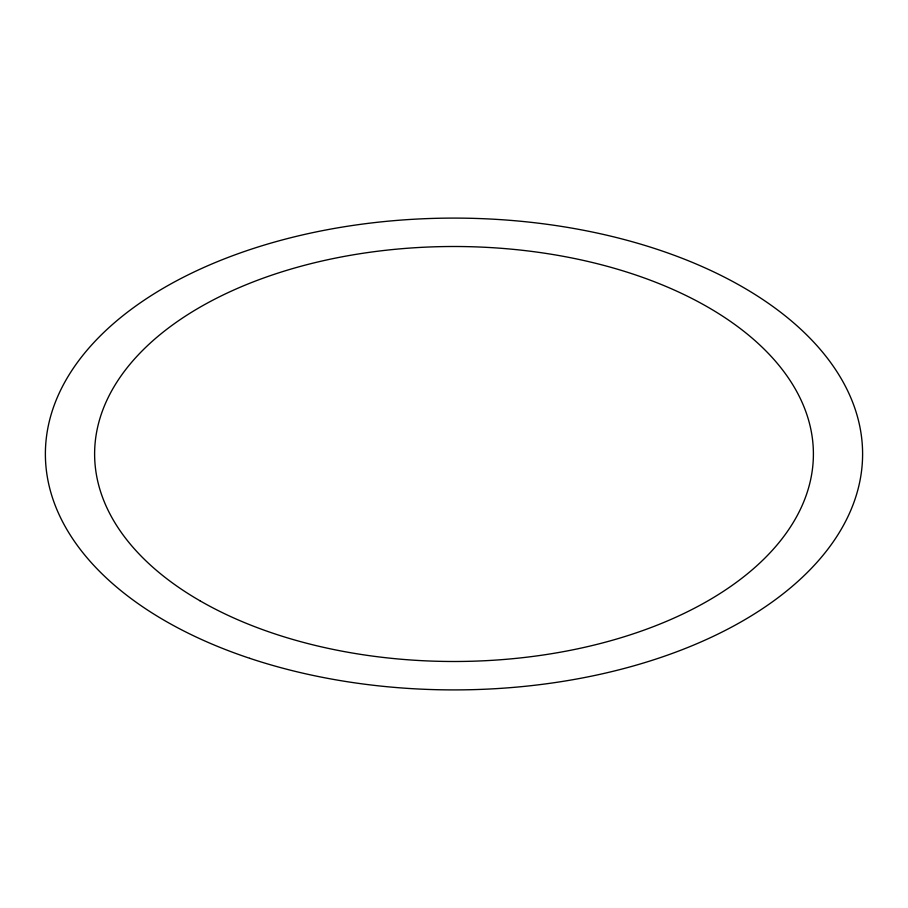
<?xml version="1.0" encoding="UTF-8"?>
<svg xmlns="http://www.w3.org/2000/svg" width="908" height="908" viewBox="0 0 908 908"><rect width="100%" height="100%" fill="white"/><g stroke="black" fill="none" stroke-linecap="round" stroke-linejoin="round"><path stroke-width="1.36" d="M249.7 658.3A408.6 235.898 0 0 0 862.6 454A408.6 235.898 0 0 0 249.7 249.7A408.6 235.898 0 0 0 249.7 658.3M199.874 600.721A359.398 207.501 0 0 0 801.151 507.708A359.398 207.501 0 0 0 360.987 253.57A359.398 207.501 0 0 0 199.874 600.721"/></g></svg>
